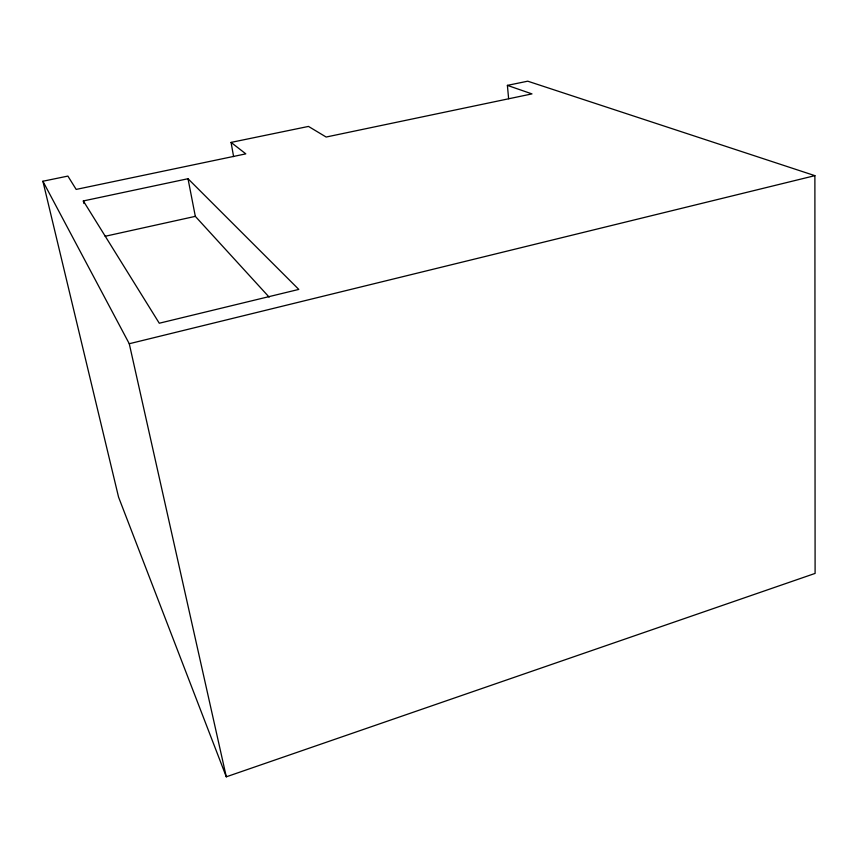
<?xml version="1.0" encoding="UTF-8"?>
<svg xmlns="http://www.w3.org/2000/svg" width="858" height="858" viewBox="0 0 858 858"><rect width="100%" height="100%" fill="white"/><g stroke="black" fill="none" stroke-linecap="round" stroke-linejoin="round"><path stroke-width="1.29" d="M507.389 85.382L531.971 93.897L326.147 137.033L308.483 126.426L231.059 142.407L245.828 153.861L76.169 189.414L67.889 176.083L42.9 181.242L118.565 497.125L226.298 776.812L815.1 573.412L814.885 175.654L527.724 81.188L507.389 85.382L508.633 98.724M42.9 181.242L129.268 343.736L814.885 175.654M105.137 236.282L195.324 216.355L269.133 297.104M83.333 200.944L188.009 178.721L298.799 289.414L159.277 323.23L83.333 200.944L83.912 203.496M129.268 343.736L226.298 776.812M188.009 178.721L195.324 216.355M231.059 142.407L233.601 156.596"/></g></svg>
